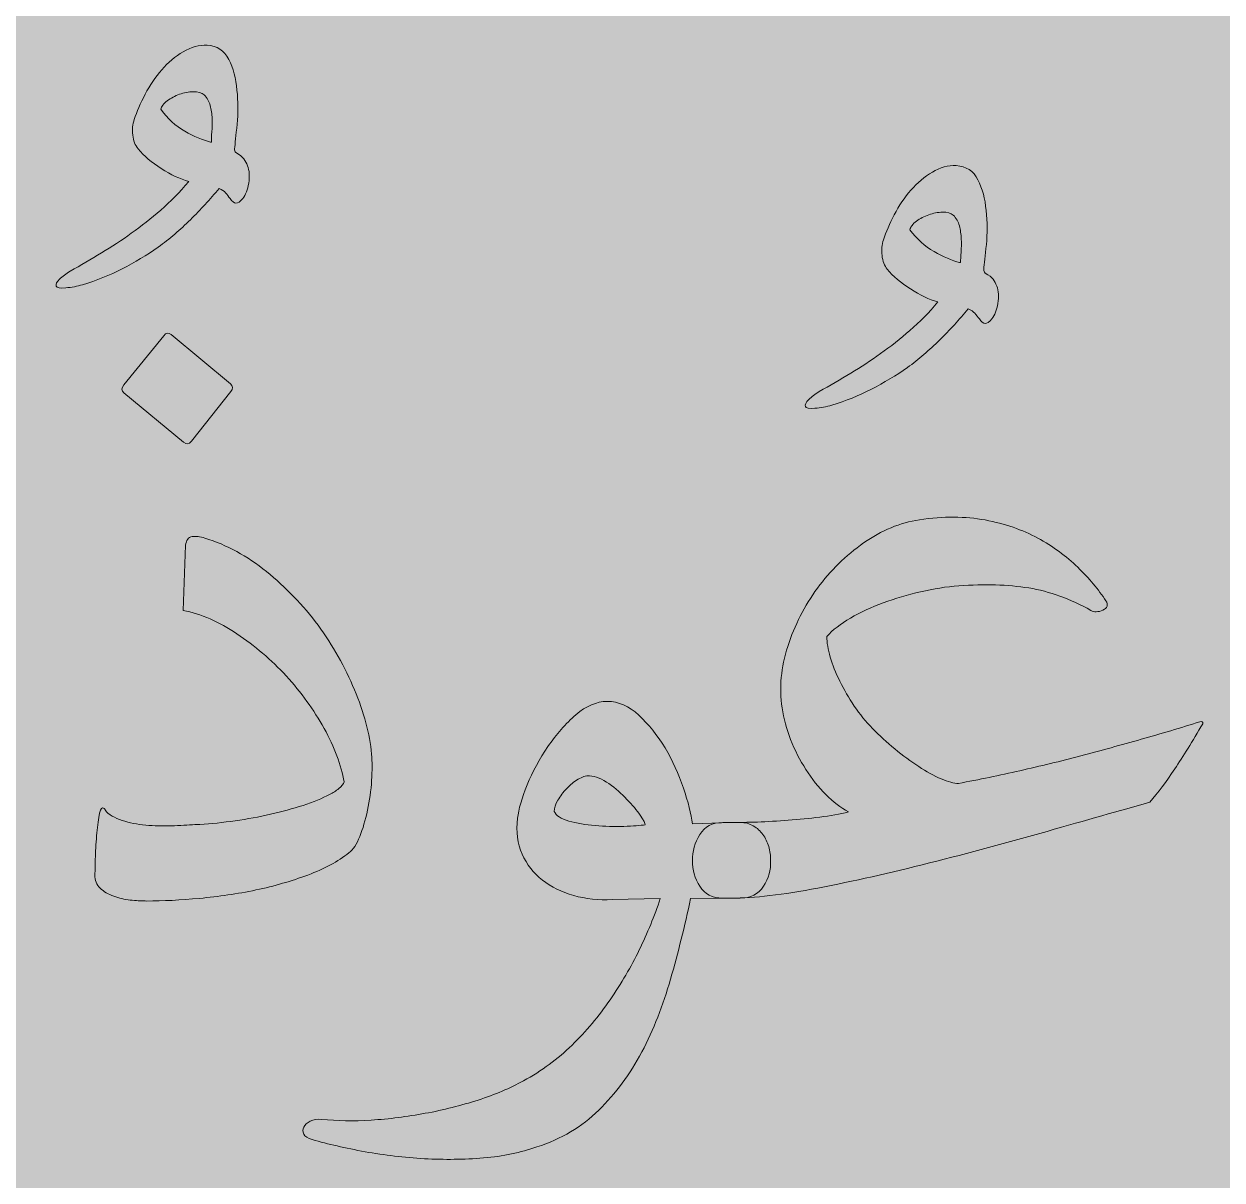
# Model space of a CAD drawing. Header units: inches. Extents: x -1481 to -429, y -1676 to -696.
# Drawn here: x -822.59 to -809.55, y -1133.43 to -1120.84 of the extents above; entities that cross this region are included whole.
import ezdxf

# ---------------------------------------------------------------- set-up
doc = ezdxf.new("R2010")
doc.units = ezdxf.units.IN
doc.header["$MEASUREMENT"] = 0
doc.layers.add('Layer 1', color=7, linetype='Continuous')

# ---------------------------------------------------------------- blocks, each defined once
blk = doc.blocks.new('block 75')
at = {"layer": 'Layer 1', "true_color": 0x009344}
h = blk.add_hatch(color=114, dxfattribs=at)
h.dxf.hatch_style = 2
h.paths.add_polyline_path([(-693.785, -1296.171), (-933.785, -1296.171), (-933.785, -1006.171), (-693.785, -1006.171)])
blk = doc.blocks.new('block 140')
at = {"layer": 'Layer 1', "true_color": 0x49c6ea}
h = blk.add_hatch(color=133, dxfattribs=at)
h.dxf.hatch_style = 2
h.paths.add_polyline_path([(-919.173, -1282.809), (-748.857, -1282.809), (-748.857, -1065.618), (-919.173, -1065.618)])
h = blk.add_hatch(color=133, dxfattribs=at)
h.dxf.hatch_style = 2
h.paths.add_polyline_path([(-907.435, -1277.731), (-761.338, -1277.731), (-761.338, -1076.165), (-907.435, -1076.165)])
at = {"layer": 'Layer 1', "true_color": 0xfff4c8}
h = blk.add_hatch(color=254, dxfattribs=at)
h.dxf.hatch_style = 2
h.paths.add_polyline_path([(-912.062, -1142.837), (-756.359, -1142.837), (-756.359, -1110.574), (-912.062, -1110.574)])
blk = doc.blocks.new('block 180')
at = {"layer": 'Layer 1', "true_color": 0x231f20}
h = blk.add_hatch(color=250, dxfattribs=at)
h.dxf.hatch_style = 2
edge = h.paths.add_edge_path()
edge.add_spline(control_points=[(-822.089, -1123.536), (-821.974, -1123.469), (-821.86, -1123.403), (-821.748, -1123.336), (-821.636, -1123.27), (-821.527, -1123.198), (-821.423, -1123.121), (-821.314, -1123.044), (-821.207, -1122.96), (-821.102, -1122.869), (-820.997, -1122.778), (-820.896, -1122.675), (-820.798, -1122.559), (-820.893, -1122.531), (-820.992, -1122.484), (-821.097, -1122.418), (-821.202, -1122.351), (-821.286, -1122.279), (-821.349, -1122.202), (-821.381, -1122.164), (-821.4, -1122.114), (-821.407, -1122.053), (-821.414, -1121.991), (-821.409, -1121.935), (-821.391, -1121.882), (-821.363, -1121.798), (-821.324, -1121.707), (-821.273, -1121.609), (-821.222, -1121.511), (-821.162, -1121.422), (-821.092, -1121.342), (-821.022, -1121.261), (-820.944, -1121.196), (-820.858, -1121.145), (-820.773, -1121.094), (-820.686, -1121.071), (-820.598, -1121.074), (-820.49, -1121.081), (-820.411, -1121.133), (-820.362, -1121.229), (-820.313, -1121.325), (-820.284, -1121.436), (-820.273, -1121.562), (-820.259, -1121.688), (-820.258, -1121.812), (-820.271, -1121.935), (-820.283, -1122.057), (-820.292, -1122.146), (-820.299, -1122.202), (-820.299, -1122.22), (-820.294, -1122.234), (-820.284, -1122.244), (-820.242, -1122.269), (-820.213, -1122.292), (-820.197, -1122.313), (-820.181, -1122.334), (-820.168, -1122.358), (-820.158, -1122.386), (-820.137, -1122.439), (-820.132, -1122.502), (-820.145, -1122.575), (-820.157, -1122.648), (-820.179, -1122.705), (-820.21, -1122.743), (-820.238, -1122.778), (-820.263, -1122.795), (-820.284, -1122.793), (-820.305, -1122.791), (-820.326, -1122.775), (-820.347, -1122.743), (-820.364, -1122.722), (-820.381, -1122.702), (-820.396, -1122.683), (-820.412, -1122.663), (-820.436, -1122.647), (-820.467, -1122.633), (-820.565, -1122.752), (-820.669, -1122.865), (-820.78, -1122.974), (-820.89, -1123.083), (-821.006, -1123.182), (-821.129, -1123.273), (-821.255, -1123.361), (-821.386, -1123.439), (-821.522, -1123.509), (-821.659, -1123.579), (-821.802, -1123.637), (-821.953, -1123.682), (-822.012, -1123.7), (-822.073, -1123.711), (-822.136, -1123.716), (-822.199, -1123.722), (-822.234, -1123.716), (-822.241, -1123.698), (-822.248, -1123.677), (-822.236, -1123.652), (-822.205, -1123.622), (-822.173, -1123.592), (-822.135, -1123.563), (-822.089, -1123.536)], knot_values=[0, 0, 0, 0, 1, 1, 1, 2, 2, 2, 3, 3, 3, 4, 4, 4, 5, 5, 5, 6, 6, 6, 7, 7, 7, 8, 8, 8, 9, 9, 9, 10, 10, 10, 11, 11, 11, 12, 12, 12, 13, 13, 13, 14, 14, 14, 15, 15, 15, 16, 16, 16, 17, 17, 17, 18, 18, 18, 19, 19, 19, 20, 20, 20, 21, 21, 21, 22, 22, 22, 23, 23, 23, 24, 24, 24, 25, 25, 25, 26, 26, 26, 27, 27, 27, 28, 28, 28, 29, 29, 29, 30, 30, 30, 31, 31, 31, 32, 32, 32, 33, 33, 33, 33], degree=3, periodic=1)
edge = h.paths.add_edge_path()
edge.add_spline(control_points=[(-821.102, -1121.772), (-821.029, -1121.874), (-820.941, -1121.953), (-820.84, -1122.011), (-820.739, -1122.069), (-820.646, -1122.108), (-820.562, -1122.129), (-820.562, -1122.129), (-820.551, -1122.129), (-820.551, -1122.129), (-820.551, -1122.101), (-820.55, -1122.063), (-820.546, -1122.016), (-820.543, -1121.969), (-820.542, -1121.921), (-820.543, -1121.872), (-820.545, -1121.823), (-820.552, -1121.775), (-820.564, -1121.73), (-820.577, -1121.685), (-820.598, -1121.646), (-820.63, -1121.615), (-820.658, -1121.59), (-820.697, -1121.579), (-820.748, -1121.58), (-820.799, -1121.582), (-820.849, -1121.592), (-820.898, -1121.609), (-820.947, -1121.627), (-820.991, -1121.65), (-821.032, -1121.68), (-821.072, -1121.71), (-821.095, -1121.741), (-821.102, -1121.772)], knot_values=[0, 0, 0, 0, 1, 1, 1, 2, 2, 2, 3, 3, 3, 4, 4, 4, 5, 5, 5, 6, 6, 6, 7, 7, 7, 8, 8, 8, 9, 9, 9, 10, 10, 10, 11, 11, 11, 11], degree=3, periodic=1)
at = {"layer": 'Layer 1', "lineweight": 0}
for points, knots in [([(-822.089, -1123.536), (-821.974, -1123.469), (-821.86, -1123.403), (-821.748, -1123.336), (-821.636, -1123.27), (-821.527, -1123.198), (-821.423, -1123.121), (-821.314, -1123.044), (-821.207, -1122.96), (-821.102, -1122.869), (-820.997, -1122.778), (-820.896, -1122.675), (-820.798, -1122.559), (-820.893, -1122.531), (-820.992, -1122.484), (-821.097, -1122.418), (-821.202, -1122.351), (-821.286, -1122.279), (-821.349, -1122.202), (-821.381, -1122.164), (-821.4, -1122.114), (-821.407, -1122.053), (-821.414, -1121.991), (-821.409, -1121.935), (-821.391, -1121.882), (-821.363, -1121.798), (-821.324, -1121.707), (-821.273, -1121.609), (-821.222, -1121.511), (-821.162, -1121.422), (-821.092, -1121.342), (-821.022, -1121.261), (-820.944, -1121.196), (-820.858, -1121.145), (-820.773, -1121.094), (-820.686, -1121.071), (-820.598, -1121.074), (-820.49, -1121.081), (-820.411, -1121.133), (-820.362, -1121.229), (-820.313, -1121.325), (-820.284, -1121.436), (-820.273, -1121.562), (-820.259, -1121.688), (-820.258, -1121.812), (-820.271, -1121.935), (-820.283, -1122.057), (-820.292, -1122.146), (-820.299, -1122.202), (-820.299, -1122.22), (-820.294, -1122.234), (-820.284, -1122.244), (-820.242, -1122.269), (-820.213, -1122.292), (-820.197, -1122.313), (-820.181, -1122.334), (-820.168, -1122.358), (-820.158, -1122.386), (-820.137, -1122.439), (-820.132, -1122.502), (-820.145, -1122.575), (-820.157, -1122.648), (-820.179, -1122.705), (-820.21, -1122.743), (-820.238, -1122.778), (-820.263, -1122.795), (-820.284, -1122.793), (-820.305, -1122.791), (-820.326, -1122.775), (-820.347, -1122.743), (-820.364, -1122.722), (-820.381, -1122.702), (-820.396, -1122.683), (-820.412, -1122.663), (-820.436, -1122.647), (-820.467, -1122.633), (-820.565, -1122.752), (-820.669, -1122.865), (-820.78, -1122.974), (-820.89, -1123.083), (-821.006, -1123.182), (-821.129, -1123.273), (-821.255, -1123.361), (-821.386, -1123.439), (-821.522, -1123.509), (-821.659, -1123.579), (-821.802, -1123.637), (-821.953, -1123.682), (-822.012, -1123.7), (-822.073, -1123.711), (-822.136, -1123.716), (-822.199, -1123.722), (-822.234, -1123.716), (-822.241, -1123.698), (-822.248, -1123.677), (-822.236, -1123.652), (-822.205, -1123.622), (-822.173, -1123.592), (-822.135, -1123.563), (-822.089, -1123.536)], [0, 0, 0, 0, 1, 1, 1, 2, 2, 2, 3, 3, 3, 4, 4, 4, 5, 5, 5, 6, 6, 6, 7, 7, 7, 8, 8, 8, 9, 9, 9, 10, 10, 10, 11, 11, 11, 12, 12, 12, 13, 13, 13, 14, 14, 14, 15, 15, 15, 16, 16, 16, 17, 17, 17, 18, 18, 18, 19, 19, 19, 20, 20, 20, 21, 21, 21, 22, 22, 22, 23, 23, 23, 24, 24, 24, 25, 25, 25, 26, 26, 26, 27, 27, 27, 28, 28, 28, 29, 29, 29, 30, 30, 30, 31, 31, 31, 32, 32, 32, 33, 33, 33, 33]), ([(-821.102, -1121.772), (-821.029, -1121.874), (-820.941, -1121.953), (-820.84, -1122.011), (-820.739, -1122.069), (-820.646, -1122.108), (-820.562, -1122.129), (-820.562, -1122.129), (-820.551, -1122.129), (-820.551, -1122.129), (-820.551, -1122.101), (-820.55, -1122.063), (-820.546, -1122.016), (-820.543, -1121.969), (-820.542, -1121.921), (-820.543, -1121.872), (-820.545, -1121.823), (-820.552, -1121.775), (-820.564, -1121.73), (-820.577, -1121.685), (-820.598, -1121.646), (-820.63, -1121.615), (-820.658, -1121.59), (-820.697, -1121.579), (-820.748, -1121.58), (-820.799, -1121.582), (-820.849, -1121.592), (-820.898, -1121.609), (-820.947, -1121.627), (-820.991, -1121.65), (-821.032, -1121.68), (-821.072, -1121.71), (-821.095, -1121.741), (-821.102, -1121.772)], [0, 0, 0, 0, 1, 1, 1, 2, 2, 2, 3, 3, 3, 4, 4, 4, 5, 5, 5, 6, 6, 6, 7, 7, 7, 8, 8, 8, 9, 9, 9, 10, 10, 10, 11, 11, 11, 11])]:
    blk.add_open_spline(points, degree=3, knots=knots, dxfattribs=at)
blk = doc.blocks.new('block 181')
at = {"layer": 'Layer 1', "true_color": 0x231f20}
h = blk.add_hatch(color=250, dxfattribs=at)
h.dxf.hatch_style = 2
edge = h.paths.add_edge_path()
edge.add_spline(control_points=[(-813.931, -1124.846), (-813.815, -1124.78), (-813.701, -1124.713), (-813.589, -1124.647), (-813.477, -1124.58), (-813.369, -1124.509), (-813.264, -1124.432), (-813.156, -1124.355), (-813.049, -1124.271), (-812.944, -1124.18), (-812.839, -1124.089), (-812.737, -1123.985), (-812.639, -1123.87), (-812.734, -1123.842), (-812.834, -1123.795), (-812.939, -1123.728), (-813.044, -1123.662), (-813.128, -1123.59), (-813.191, -1123.513), (-813.222, -1123.475), (-813.241, -1123.425), (-813.248, -1123.364), (-813.255, -1123.302), (-813.25, -1123.245), (-813.233, -1123.193), (-813.205, -1123.109), (-813.165, -1123.018), (-813.115, -1122.92), (-813.064, -1122.822), (-813.003, -1122.733), (-812.933, -1122.653), (-812.863, -1122.572), (-812.786, -1122.507), (-812.7, -1122.456), (-812.614, -1122.405), (-812.527, -1122.381), (-812.44, -1122.385), (-812.332, -1122.392), (-812.253, -1122.443), (-812.204, -1122.54), (-812.155, -1122.636), (-812.125, -1122.747), (-812.115, -1122.873), (-812.101, -1122.999), (-812.1, -1123.123), (-812.112, -1123.245), (-812.124, -1123.368), (-812.134, -1123.457), (-812.141, -1123.513), (-812.141, -1123.531), (-812.136, -1123.545), (-812.125, -1123.555), (-812.083, -1123.58), (-812.054, -1123.602), (-812.038, -1123.623), (-812.023, -1123.644), (-812.01, -1123.669), (-811.999, -1123.697), (-811.978, -1123.749), (-811.974, -1123.813), (-811.986, -1123.886), (-811.998, -1123.959), (-812.02, -1124.015), (-812.052, -1124.054), (-812.08, -1124.089), (-812.104, -1124.105), (-812.125, -1124.104), (-812.146, -1124.102), (-812.167, -1124.085), (-812.188, -1124.054), (-812.206, -1124.033), (-812.222, -1124.013), (-812.238, -1123.993), (-812.254, -1123.974), (-812.277, -1123.958), (-812.309, -1123.943), (-812.407, -1124.063), (-812.511, -1124.176), (-812.621, -1124.285), (-812.731, -1124.393), (-812.848, -1124.493), (-812.97, -1124.584), (-813.096, -1124.671), (-813.227, -1124.75), (-813.364, -1124.82), (-813.5, -1124.89), (-813.644, -1124.948), (-813.794, -1124.993), (-813.854, -1125.011), (-813.915, -1125.022), (-813.978, -1125.027), (-814.041, -1125.033), (-814.076, -1125.027), (-814.083, -1125.009), (-814.09, -1124.988), (-814.078, -1124.963), (-814.046, -1124.933), (-814.015, -1124.903), (-813.976, -1124.874), (-813.931, -1124.846)], knot_values=[0, 0, 0, 0, 1, 1, 1, 2, 2, 2, 3, 3, 3, 4, 4, 4, 5, 5, 5, 6, 6, 6, 7, 7, 7, 8, 8, 8, 9, 9, 9, 10, 10, 10, 11, 11, 11, 12, 12, 12, 13, 13, 13, 14, 14, 14, 15, 15, 15, 16, 16, 16, 17, 17, 17, 18, 18, 18, 19, 19, 19, 20, 20, 20, 21, 21, 21, 22, 22, 22, 23, 23, 23, 24, 24, 24, 25, 25, 25, 26, 26, 26, 27, 27, 27, 28, 28, 28, 29, 29, 29, 30, 30, 30, 31, 31, 31, 32, 32, 32, 33, 33, 33, 33], degree=3, periodic=1)
edge = h.paths.add_edge_path()
edge.add_spline(control_points=[(-812.944, -1123.083), (-812.87, -1123.184), (-812.783, -1123.264), (-812.681, -1123.322), (-812.58, -1123.379), (-812.487, -1123.419), (-812.403, -1123.44), (-812.403, -1123.44), (-812.393, -1123.44), (-812.393, -1123.44), (-812.393, -1123.412), (-812.391, -1123.374), (-812.388, -1123.327), (-812.384, -1123.28), (-812.383, -1123.232), (-812.385, -1123.182), (-812.387, -1123.134), (-812.394, -1123.086), (-812.406, -1123.041), (-812.418, -1122.995), (-812.44, -1122.957), (-812.472, -1122.925), (-812.5, -1122.901), (-812.539, -1122.89), (-812.59, -1122.891), (-812.64, -1122.893), (-812.69, -1122.903), (-812.739, -1122.92), (-812.788, -1122.938), (-812.833, -1122.961), (-812.873, -1122.991), (-812.913, -1123.021), (-812.937, -1123.052), (-812.944, -1123.083)], knot_values=[0, 0, 0, 0, 1, 1, 1, 2, 2, 2, 3, 3, 3, 4, 4, 4, 5, 5, 5, 6, 6, 6, 7, 7, 7, 8, 8, 8, 9, 9, 9, 10, 10, 10, 11, 11, 11, 11], degree=3, periodic=1)
at = {"layer": 'Layer 1', "lineweight": 0}
for points, knots in [([(-813.931, -1124.846), (-813.815, -1124.78), (-813.701, -1124.713), (-813.589, -1124.647), (-813.477, -1124.58), (-813.369, -1124.509), (-813.264, -1124.432), (-813.156, -1124.355), (-813.049, -1124.271), (-812.944, -1124.18), (-812.839, -1124.089), (-812.737, -1123.985), (-812.639, -1123.87), (-812.734, -1123.842), (-812.834, -1123.795), (-812.939, -1123.728), (-813.044, -1123.662), (-813.128, -1123.59), (-813.191, -1123.513), (-813.222, -1123.475), (-813.241, -1123.425), (-813.248, -1123.364), (-813.255, -1123.302), (-813.25, -1123.245), (-813.233, -1123.193), (-813.205, -1123.109), (-813.165, -1123.018), (-813.115, -1122.92), (-813.064, -1122.822), (-813.003, -1122.733), (-812.933, -1122.653), (-812.863, -1122.572), (-812.786, -1122.507), (-812.7, -1122.456), (-812.614, -1122.405), (-812.527, -1122.381), (-812.44, -1122.385), (-812.332, -1122.392), (-812.253, -1122.443), (-812.204, -1122.54), (-812.155, -1122.636), (-812.125, -1122.747), (-812.115, -1122.873), (-812.101, -1122.999), (-812.1, -1123.123), (-812.112, -1123.245), (-812.124, -1123.368), (-812.134, -1123.457), (-812.141, -1123.513), (-812.141, -1123.531), (-812.136, -1123.545), (-812.125, -1123.555), (-812.083, -1123.58), (-812.054, -1123.602), (-812.038, -1123.623), (-812.023, -1123.644), (-812.01, -1123.669), (-811.999, -1123.697), (-811.978, -1123.749), (-811.974, -1123.813), (-811.986, -1123.886), (-811.998, -1123.959), (-812.02, -1124.015), (-812.052, -1124.054), (-812.08, -1124.089), (-812.104, -1124.105), (-812.125, -1124.104), (-812.146, -1124.102), (-812.167, -1124.085), (-812.188, -1124.054), (-812.206, -1124.033), (-812.222, -1124.013), (-812.238, -1123.993), (-812.254, -1123.974), (-812.277, -1123.958), (-812.309, -1123.943), (-812.407, -1124.063), (-812.511, -1124.176), (-812.621, -1124.285), (-812.731, -1124.393), (-812.848, -1124.493), (-812.97, -1124.584), (-813.096, -1124.671), (-813.227, -1124.75), (-813.364, -1124.82), (-813.5, -1124.89), (-813.644, -1124.948), (-813.794, -1124.993), (-813.854, -1125.011), (-813.915, -1125.022), (-813.978, -1125.027), (-814.041, -1125.033), (-814.076, -1125.027), (-814.083, -1125.009), (-814.09, -1124.988), (-814.078, -1124.963), (-814.046, -1124.933), (-814.015, -1124.903), (-813.976, -1124.874), (-813.931, -1124.846)], [0, 0, 0, 0, 1, 1, 1, 2, 2, 2, 3, 3, 3, 4, 4, 4, 5, 5, 5, 6, 6, 6, 7, 7, 7, 8, 8, 8, 9, 9, 9, 10, 10, 10, 11, 11, 11, 12, 12, 12, 13, 13, 13, 14, 14, 14, 15, 15, 15, 16, 16, 16, 17, 17, 17, 18, 18, 18, 19, 19, 19, 20, 20, 20, 21, 21, 21, 22, 22, 22, 23, 23, 23, 24, 24, 24, 25, 25, 25, 26, 26, 26, 27, 27, 27, 28, 28, 28, 29, 29, 29, 30, 30, 30, 31, 31, 31, 32, 32, 32, 33, 33, 33, 33]), ([(-812.944, -1123.083), (-812.87, -1123.184), (-812.783, -1123.264), (-812.681, -1123.322), (-812.58, -1123.379), (-812.487, -1123.419), (-812.403, -1123.44), (-812.403, -1123.44), (-812.393, -1123.44), (-812.393, -1123.44), (-812.393, -1123.412), (-812.391, -1123.374), (-812.388, -1123.327), (-812.384, -1123.28), (-812.383, -1123.232), (-812.385, -1123.182), (-812.387, -1123.134), (-812.394, -1123.086), (-812.406, -1123.041), (-812.418, -1122.995), (-812.44, -1122.957), (-812.472, -1122.925), (-812.5, -1122.901), (-812.539, -1122.89), (-812.59, -1122.891), (-812.64, -1122.893), (-812.69, -1122.903), (-812.739, -1122.92), (-812.788, -1122.938), (-812.833, -1122.961), (-812.873, -1122.991), (-812.913, -1123.021), (-812.937, -1123.052), (-812.944, -1123.083)], [0, 0, 0, 0, 1, 1, 1, 2, 2, 2, 3, 3, 3, 4, 4, 4, 5, 5, 5, 6, 6, 6, 7, 7, 7, 8, 8, 8, 9, 9, 9, 10, 10, 10, 11, 11, 11, 11])]:
    blk.add_open_spline(points, degree=3, knots=knots, dxfattribs=at)
blk = doc.blocks.new('block 139')
at = {"layer": 'Layer 1', "true_color": 0x231f20}
h = blk.add_hatch(color=250, dxfattribs=at)
h.dxf.hatch_style = 2
edge = h.paths.add_edge_path()
edge.add_spline(control_points=[(-820.859, -1127.229), (-820.859, -1127.229), (-820.832, -1126.52), (-820.832, -1126.52), (-820.825, -1126.464), (-820.802, -1126.433), (-820.761, -1126.425), (-820.721, -1126.419), (-820.675, -1126.424), (-820.622, -1126.441), (-820.384, -1126.515), (-820.16, -1126.636), (-819.951, -1126.806), (-819.741, -1126.976), (-819.553, -1127.171), (-819.389, -1127.391), (-819.228, -1127.612), (-819.096, -1127.845), (-818.993, -1128.092), (-818.89, -1128.339), (-818.827, -1128.572), (-818.806, -1128.793), (-818.799, -1128.877), (-818.799, -1128.973), (-818.806, -1129.081), (-818.813, -1129.19), (-818.828, -1129.297), (-818.851, -1129.404), (-818.874, -1129.511), (-818.902, -1129.606), (-818.935, -1129.69), (-818.968, -1129.774), (-819.008, -1129.834), (-819.053, -1129.868), (-819.172, -1129.963), (-819.321, -1130.043), (-819.499, -1130.11), (-819.678, -1130.176), (-819.867, -1130.231), (-820.066, -1130.273), (-820.269, -1130.315), (-820.474, -1130.345), (-820.68, -1130.364), (-820.887, -1130.384), (-821.079, -1130.393), (-821.257, -1130.393), (-821.299, -1130.393), (-821.351, -1130.391), (-821.412, -1130.385), (-821.474, -1130.38), (-821.534, -1130.368), (-821.593, -1130.349), (-821.653, -1130.33), (-821.704, -1130.302), (-821.748, -1130.267), (-821.792, -1130.232), (-821.816, -1130.187), (-821.819, -1130.131), (-821.819, -1130.103), (-821.818, -1130.049), (-821.816, -1129.968), (-821.815, -1129.888), (-821.81, -1129.804), (-821.803, -1129.716), (-821.796, -1129.629), (-821.788, -1129.551), (-821.777, -1129.483), (-821.767, -1129.414), (-821.753, -1129.38), (-821.735, -1129.38), (-821.725, -1129.38), (-821.715, -1129.387), (-821.706, -1129.401), (-821.697, -1129.415), (-821.688, -1129.428), (-821.677, -1129.438), (-821.618, -1129.48), (-821.546, -1129.512), (-821.462, -1129.533), (-821.378, -1129.554), (-821.29, -1129.567), (-821.197, -1129.572), (-821.104, -1129.577), (-821.012, -1129.577), (-820.919, -1129.572), (-820.826, -1129.567), (-820.745, -1129.562), (-820.675, -1129.559), (-820.552, -1129.552), (-820.425, -1129.539), (-820.292, -1129.519), (-820.159, -1129.5), (-820.03, -1129.477), (-819.906, -1129.449), (-819.782, -1129.421), (-819.664, -1129.388), (-819.552, -1129.352), (-819.44, -1129.315), (-819.344, -1129.275), (-819.263, -1129.233), (-819.228, -1129.216), (-819.195, -1129.194), (-819.163, -1129.168), (-819.132, -1129.142), (-819.113, -1129.118), (-819.106, -1129.097), (-819.137, -1128.912), (-819.21, -1128.717), (-819.323, -1128.514), (-819.437, -1128.311), (-819.574, -1128.121), (-819.735, -1127.942), (-819.9, -1127.767), (-820.079, -1127.614), (-820.273, -1127.483), (-820.468, -1127.352), (-820.663, -1127.267), (-820.859, -1127.229)], knot_values=[0, 0, 0, 0, 1, 1, 1, 2, 2, 2, 3, 3, 3, 4, 4, 4, 5, 5, 5, 6, 6, 6, 7, 7, 7, 8, 8, 8, 9, 9, 9, 10, 10, 10, 11, 11, 11, 12, 12, 12, 13, 13, 13, 14, 14, 14, 15, 15, 15, 16, 16, 16, 17, 17, 17, 18, 18, 18, 19, 19, 19, 20, 20, 20, 21, 21, 21, 22, 22, 22, 23, 23, 23, 24, 24, 24, 25, 25, 25, 26, 26, 26, 27, 27, 27, 28, 28, 28, 29, 29, 29, 30, 30, 30, 31, 31, 31, 32, 32, 32, 33, 33, 33, 34, 34, 34, 35, 35, 35, 36, 36, 36, 37, 37, 37, 38, 38, 38, 39, 39, 39, 39], degree=3, periodic=1)
edge = h.paths.add_edge_path()
edge.add_spline(control_points=[(-821.068, -1124.237), (-821.044, -1124.205), (-821.018, -1124.202), (-820.99, -1124.226), (-820.99, -1124.226), (-820.344, -1124.762), (-820.344, -1124.762), (-820.316, -1124.786), (-820.315, -1124.814), (-820.339, -1124.846), (-820.339, -1124.846), (-820.769, -1125.386), (-820.769, -1125.386), (-820.794, -1125.421), (-820.822, -1125.425), (-820.853, -1125.397), (-820.853, -1125.397), (-821.504, -1124.861), (-821.504, -1124.861), (-821.532, -1124.837), (-821.532, -1124.807), (-821.504, -1124.772), (-821.504, -1124.772), (-821.068, -1124.237), (-821.068, -1124.237), (-821.068, -1124.237), (-821.068, -1124.237), (-821.068, -1124.237)], knot_values=[0, 0, 0, 0, 1, 1, 1, 2, 2, 2, 3, 3, 3, 4, 4, 4, 5, 5, 5, 6, 6, 6, 7, 7, 7, 8, 8, 8, 9, 9, 9, 9], degree=3, periodic=1)
edge = h.paths.add_edge_path()
edge.add_spline(control_points=[(-815.663, -1130.367), (-815.663, -1130.367), (-816.188, -1130.378), (-816.188, -1130.378), (-816.335, -1130.385), (-816.474, -1130.37), (-816.605, -1130.333), (-816.737, -1130.296), (-816.85, -1130.24), (-816.947, -1130.165), (-817.043, -1130.09), (-817.116, -1129.995), (-817.167, -1129.882), (-817.218, -1129.768), (-817.234, -1129.638), (-817.217, -1129.491), (-817.206, -1129.393), (-817.171, -1129.272), (-817.112, -1129.128), (-817.052, -1128.985), (-816.977, -1128.846), (-816.886, -1128.711), (-816.795, -1128.577), (-816.694, -1128.461), (-816.582, -1128.365), (-816.47, -1128.269), (-816.356, -1128.22), (-816.241, -1128.22), (-816.118, -1128.22), (-816.004, -1128.27), (-815.897, -1128.37), (-815.79, -1128.47), (-815.695, -1128.588), (-815.611, -1128.724), (-815.53, -1128.864), (-815.464, -1129.01), (-815.411, -1129.163), (-815.359, -1129.315), (-815.326, -1129.445), (-815.312, -1129.554), (-815.312, -1129.554), (-814.892, -1129.538), (-814.892, -1129.538), (-814.892, -1129.538), (-814.792, -1129.538), (-814.792, -1129.538), (-814.74, -1129.538), (-814.692, -1129.55), (-814.65, -1129.575), (-814.608, -1129.599), (-814.573, -1129.631), (-814.545, -1129.669), (-814.517, -1129.708), (-814.496, -1129.751), (-814.482, -1129.8), (-814.469, -1129.849), (-814.461, -1129.9), (-814.461, -1129.952), (-814.458, -1130.054), (-814.484, -1130.148), (-814.54, -1130.233), (-814.596, -1130.319), (-814.68, -1130.362), (-814.792, -1130.362), (-814.792, -1130.362), (-814.892, -1130.362), (-814.892, -1130.362), (-814.892, -1130.362), (-815.333, -1130.367), (-815.333, -1130.367), (-815.396, -1130.664), (-815.468, -1130.957), (-815.551, -1131.244), (-815.633, -1131.53), (-815.737, -1131.795), (-815.863, -1132.036), (-815.992, -1132.278), (-816.149, -1132.489), (-816.333, -1132.671), (-816.516, -1132.853), (-816.741, -1132.986), (-817.007, -1133.07), (-817.182, -1133.133), (-817.375, -1133.173), (-817.587, -1133.191), (-817.799, -1133.208), (-818.014, -1133.211), (-818.232, -1133.199), (-818.451, -1133.186), (-818.666, -1133.161), (-818.878, -1133.123), (-819.09, -1133.084), (-819.281, -1133.04), (-819.453, -1132.991), (-819.502, -1132.977), (-819.532, -1132.957), (-819.545, -1132.931), (-819.557, -1132.905), (-819.557, -1132.879), (-819.545, -1132.855), (-819.532, -1132.83), (-819.509, -1132.809), (-819.474, -1132.792), (-819.439, -1132.774), (-819.397, -1132.767), (-819.348, -1132.771), (-819.183, -1132.788), (-819.004, -1132.791), (-818.81, -1132.779), (-818.616, -1132.766), (-818.42, -1132.742), (-818.222, -1132.705), (-818.024, -1132.669), (-817.833, -1132.62), (-817.647, -1132.561), (-817.462, -1132.501), (-817.297, -1132.431), (-817.154, -1132.351), (-816.954, -1132.243), (-816.778, -1132.113), (-816.624, -1131.963), (-816.47, -1131.812), (-816.332, -1131.648), (-816.209, -1131.469), (-816.087, -1131.291), (-815.981, -1131.11), (-815.892, -1130.926), (-815.802, -1130.742), (-815.726, -1130.556), (-815.663, -1130.367)], knot_values=[0, 0, 0, 0, 1, 1, 1, 2, 2, 2, 3, 3, 3, 4, 4, 4, 5, 5, 5, 6, 6, 6, 7, 7, 7, 8, 8, 8, 9, 9, 9, 10, 10, 10, 11, 11, 11, 12, 12, 12, 13, 13, 13, 14, 14, 14, 15, 15, 15, 16, 16, 16, 17, 17, 17, 18, 18, 18, 19, 19, 19, 20, 20, 20, 21, 21, 21, 22, 22, 22, 23, 23, 23, 24, 24, 24, 25, 25, 25, 26, 26, 26, 27, 27, 27, 28, 28, 28, 29, 29, 29, 30, 30, 30, 31, 31, 31, 32, 32, 32, 33, 33, 33, 34, 34, 34, 35, 35, 35, 36, 36, 36, 37, 37, 37, 38, 38, 38, 39, 39, 39, 40, 40, 40, 41, 41, 41, 42, 42, 42, 43, 43, 43, 43], degree=3, periodic=1)
edge = h.paths.add_edge_path()
edge.add_spline(control_points=[(-816.818, -1129.417), (-816.797, -1129.463), (-816.744, -1129.498), (-816.658, -1129.522), (-816.572, -1129.547), (-816.477, -1129.563), (-816.372, -1129.572), (-816.267, -1129.581), (-816.163, -1129.583), (-816.06, -1129.58), (-815.956, -1129.576), (-815.879, -1129.571), (-815.826, -1129.564), (-815.826, -1129.55), (-815.844, -1129.515), (-815.881, -1129.459), (-815.918, -1129.403), (-815.966, -1129.345), (-816.026, -1129.286), (-816.085, -1129.223), (-816.151, -1129.166), (-816.222, -1129.115), (-816.294, -1129.065), (-816.365, -1129.036), (-816.435, -1129.029), (-816.473, -1129.029), (-816.515, -1129.042), (-816.558, -1129.068), (-816.602, -1129.094), (-816.643, -1129.128), (-816.682, -1129.168), (-816.72, -1129.208), (-816.752, -1129.251), (-816.779, -1129.296), (-816.805, -1129.342), (-816.818, -1129.382), (-816.818, -1129.417)], knot_values=[0, 0, 0, 0, 1, 1, 1, 2, 2, 2, 3, 3, 3, 4, 4, 4, 5, 5, 5, 6, 6, 6, 7, 7, 7, 8, 8, 8, 9, 9, 9, 10, 10, 10, 11, 11, 11, 12, 12, 12, 12], degree=3, periodic=1)
h = blk.add_hatch(color=250, dxfattribs=at)
h.dxf.hatch_style = 2
edge = h.paths.add_edge_path()
edge.add_spline(control_points=[(-810.333, -1129.317), (-810.655, -1129.408), (-811.027, -1129.514), (-811.451, -1129.635), (-811.874, -1129.756), (-812.301, -1129.87), (-812.731, -1129.979), (-813.158, -1130.087), (-813.563, -1130.178), (-813.946, -1130.252), (-814.329, -1130.325), (-814.643, -1130.362), (-814.888, -1130.362), (-814.888, -1130.362), (-814.983, -1130.362), (-814.983, -1130.362), (-815.095, -1130.362), (-815.178, -1130.319), (-815.232, -1130.233), (-815.286, -1130.148), (-815.313, -1130.054), (-815.313, -1129.952), (-815.313, -1129.851), (-815.286, -1129.757), (-815.232, -1129.669), (-815.178, -1129.582), (-815.095, -1129.538), (-814.983, -1129.538), (-814.983, -1129.538), (-814.888, -1129.538), (-814.888, -1129.538), (-814.808, -1129.538), (-814.713, -1129.536), (-814.605, -1129.533), (-814.497, -1129.529), (-814.385, -1129.523), (-814.269, -1129.514), (-814.154, -1129.506), (-814.039, -1129.494), (-813.925, -1129.48), (-813.812, -1129.466), (-813.707, -1129.447), (-813.613, -1129.422), (-813.697, -1129.377), (-813.779, -1129.314), (-813.86, -1129.233), (-813.94, -1129.153), (-814.013, -1129.062), (-814.077, -1128.961), (-814.142, -1128.859), (-814.197, -1128.751), (-814.243, -1128.635), (-814.288, -1128.52), (-814.32, -1128.404), (-814.337, -1128.289), (-814.369, -1128.072), (-814.348, -1127.849), (-814.274, -1127.62), (-814.201, -1127.39), (-814.093, -1127.18), (-813.952, -1126.987), (-813.81, -1126.795), (-813.642, -1126.63), (-813.448, -1126.494), (-813.253, -1126.357), (-813.051, -1126.273), (-812.841, -1126.242), (-812.579, -1126.203), (-812.34, -1126.204), (-812.125, -1126.244), (-811.91, -1126.285), (-811.719, -1126.35), (-811.553, -1126.441), (-811.387, -1126.532), (-811.242, -1126.638), (-811.117, -1126.759), (-810.993, -1126.879), (-810.891, -1127.001), (-810.81, -1127.124), (-810.782, -1127.169), (-810.794, -1127.203), (-810.844, -1127.226), (-810.895, -1127.249), (-810.938, -1127.249), (-810.973, -1127.229), (-811.197, -1127.103), (-811.423, -1127.021), (-811.65, -1126.984), (-811.878, -1126.948), (-812.131, -1126.94), (-812.411, -1126.961), (-812.548, -1126.971), (-812.687, -1126.993), (-812.828, -1127.026), (-812.97, -1127.06), (-813.106, -1127.1), (-813.235, -1127.147), (-813.365, -1127.194), (-813.484, -1127.249), (-813.592, -1127.312), (-813.7, -1127.375), (-813.786, -1127.442), (-813.849, -1127.512), (-813.849, -1127.578), (-813.837, -1127.654), (-813.812, -1127.738), (-813.788, -1127.822), (-813.753, -1127.909), (-813.707, -1128), (-813.662, -1128.091), (-813.61, -1128.181), (-813.55, -1128.27), (-813.491, -1128.36), (-813.424, -1128.441), (-813.351, -1128.514), (-813.277, -1128.591), (-813.197, -1128.666), (-813.109, -1128.737), (-813.022, -1128.809), (-812.935, -1128.873), (-812.849, -1128.929), (-812.764, -1128.985), (-812.682, -1129.03), (-812.605, -1129.063), (-812.528, -1129.096), (-812.465, -1129.113), (-812.416, -1129.113), (-812.192, -1129.071), (-811.969, -1129.024), (-811.747, -1128.974), (-811.525, -1128.923), (-811.304, -1128.87), (-811.083, -1128.814), (-810.863, -1128.754), (-810.644, -1128.694), (-810.427, -1128.632), (-810.21, -1128.571), (-809.997, -1128.507), (-809.787, -1128.441), (-809.762, -1128.437), (-809.752, -1128.444), (-809.755, -1128.462), (-809.867, -1128.654), (-809.969, -1128.819), (-810.06, -1128.955), (-810.151, -1129.092), (-810.242, -1129.212), (-810.333, -1129.317)], knot_values=[0, 0, 0, 0, 1, 1, 1, 2, 2, 2, 3, 3, 3, 4, 4, 4, 5, 5, 5, 6, 6, 6, 7, 7, 7, 8, 8, 8, 9, 9, 9, 10, 10, 10, 11, 11, 11, 12, 12, 12, 13, 13, 13, 14, 14, 14, 15, 15, 15, 16, 16, 16, 17, 17, 17, 18, 18, 18, 19, 19, 19, 20, 20, 20, 21, 21, 21, 22, 22, 22, 23, 23, 23, 24, 24, 24, 25, 25, 25, 26, 26, 26, 27, 27, 27, 28, 28, 28, 29, 29, 29, 30, 30, 30, 31, 31, 31, 32, 32, 32, 33, 33, 33, 34, 34, 34, 35, 35, 35, 36, 36, 36, 37, 37, 37, 38, 38, 38, 39, 39, 39, 40, 40, 40, 41, 41, 41, 42, 42, 42, 43, 43, 43, 44, 44, 44, 45, 45, 45, 46, 46, 46, 47, 47, 47, 48, 48, 48, 49, 49, 49, 49], degree=3, periodic=1)
at = {"layer": 'Layer 1', "lineweight": 0}
for points, knots in [([(-821.068, -1124.237), (-821.044, -1124.205), (-821.018, -1124.202), (-820.99, -1124.226), (-820.99, -1124.226), (-820.344, -1124.762), (-820.344, -1124.762), (-820.316, -1124.786), (-820.315, -1124.814), (-820.339, -1124.846), (-820.339, -1124.846), (-820.769, -1125.386), (-820.769, -1125.386), (-820.794, -1125.421), (-820.822, -1125.425), (-820.853, -1125.397), (-820.853, -1125.397), (-821.504, -1124.861), (-821.504, -1124.861), (-821.532, -1124.837), (-821.532, -1124.807), (-821.504, -1124.772), (-821.504, -1124.772), (-821.068, -1124.237), (-821.068, -1124.237), (-821.068, -1124.237), (-821.068, -1124.237), (-821.068, -1124.237)], [0, 0, 0, 0, 1, 1, 1, 2, 2, 2, 3, 3, 3, 4, 4, 4, 5, 5, 5, 6, 6, 6, 7, 7, 7, 8, 8, 8, 9, 9, 9, 9]), ([(-810.333, -1129.317), (-810.655, -1129.408), (-811.027, -1129.514), (-811.451, -1129.635), (-811.874, -1129.756), (-812.301, -1129.87), (-812.731, -1129.979), (-813.158, -1130.087), (-813.563, -1130.178), (-813.946, -1130.252), (-814.329, -1130.325), (-814.643, -1130.362), (-814.888, -1130.362), (-814.888, -1130.362), (-814.983, -1130.362), (-814.983, -1130.362), (-815.095, -1130.362), (-815.178, -1130.319), (-815.232, -1130.233), (-815.286, -1130.148), (-815.313, -1130.054), (-815.313, -1129.952), (-815.313, -1129.851), (-815.286, -1129.757), (-815.232, -1129.669), (-815.178, -1129.582), (-815.095, -1129.538), (-814.983, -1129.538), (-814.983, -1129.538), (-814.888, -1129.538), (-814.888, -1129.538), (-814.808, -1129.538), (-814.713, -1129.536), (-814.605, -1129.533), (-814.497, -1129.529), (-814.385, -1129.523), (-814.269, -1129.514), (-814.154, -1129.506), (-814.039, -1129.494), (-813.925, -1129.48), (-813.812, -1129.466), (-813.707, -1129.447), (-813.613, -1129.422), (-813.697, -1129.377), (-813.779, -1129.314), (-813.86, -1129.233), (-813.94, -1129.153), (-814.013, -1129.062), (-814.077, -1128.961), (-814.142, -1128.859), (-814.197, -1128.751), (-814.243, -1128.635), (-814.288, -1128.52), (-814.32, -1128.404), (-814.337, -1128.289), (-814.369, -1128.072), (-814.348, -1127.849), (-814.274, -1127.62), (-814.201, -1127.39), (-814.093, -1127.18), (-813.952, -1126.987), (-813.81, -1126.795), (-813.642, -1126.63), (-813.448, -1126.494), (-813.253, -1126.357), (-813.051, -1126.273), (-812.841, -1126.242), (-812.579, -1126.203), (-812.34, -1126.204), (-812.125, -1126.244), (-811.91, -1126.285), (-811.719, -1126.35), (-811.553, -1126.441), (-811.387, -1126.532), (-811.242, -1126.638), (-811.117, -1126.759), (-810.993, -1126.879), (-810.891, -1127.001), (-810.81, -1127.124), (-810.782, -1127.169), (-810.794, -1127.203), (-810.844, -1127.226), (-810.895, -1127.249), (-810.938, -1127.249), (-810.973, -1127.229), (-811.197, -1127.103), (-811.423, -1127.021), (-811.65, -1126.984), (-811.878, -1126.948), (-812.131, -1126.94), (-812.411, -1126.961), (-812.548, -1126.971), (-812.687, -1126.993), (-812.828, -1127.026), (-812.97, -1127.06), (-813.106, -1127.1), (-813.235, -1127.147), (-813.365, -1127.194), (-813.484, -1127.249), (-813.592, -1127.312), (-813.7, -1127.375), (-813.786, -1127.442), (-813.849, -1127.512), (-813.849, -1127.578), (-813.837, -1127.654), (-813.812, -1127.738), (-813.788, -1127.822), (-813.753, -1127.909), (-813.707, -1128), (-813.662, -1128.091), (-813.61, -1128.181), (-813.55, -1128.27), (-813.491, -1128.36), (-813.424, -1128.441), (-813.351, -1128.514), (-813.277, -1128.591), (-813.197, -1128.666), (-813.109, -1128.737), (-813.022, -1128.809), (-812.935, -1128.873), (-812.849, -1128.929), (-812.764, -1128.985), (-812.682, -1129.03), (-812.605, -1129.063), (-812.528, -1129.096), (-812.465, -1129.113), (-812.416, -1129.113), (-812.192, -1129.071), (-811.969, -1129.024), (-811.747, -1128.974), (-811.525, -1128.923), (-811.304, -1128.87), (-811.083, -1128.814), (-810.863, -1128.754), (-810.644, -1128.694), (-810.427, -1128.632), (-810.21, -1128.571), (-809.997, -1128.507), (-809.787, -1128.441), (-809.762, -1128.437), (-809.752, -1128.444), (-809.755, -1128.462), (-809.867, -1128.654), (-809.969, -1128.819), (-810.06, -1128.955), (-810.151, -1129.092), (-810.242, -1129.212), (-810.333, -1129.317)], [0, 0, 0, 0, 1, 1, 1, 2, 2, 2, 3, 3, 3, 4, 4, 4, 5, 5, 5, 6, 6, 6, 7, 7, 7, 8, 8, 8, 9, 9, 9, 10, 10, 10, 11, 11, 11, 12, 12, 12, 13, 13, 13, 14, 14, 14, 15, 15, 15, 16, 16, 16, 17, 17, 17, 18, 18, 18, 19, 19, 19, 20, 20, 20, 21, 21, 21, 22, 22, 22, 23, 23, 23, 24, 24, 24, 25, 25, 25, 26, 26, 26, 27, 27, 27, 28, 28, 28, 29, 29, 29, 30, 30, 30, 31, 31, 31, 32, 32, 32, 33, 33, 33, 34, 34, 34, 35, 35, 35, 36, 36, 36, 37, 37, 37, 38, 38, 38, 39, 39, 39, 40, 40, 40, 41, 41, 41, 42, 42, 42, 43, 43, 43, 44, 44, 44, 45, 45, 45, 46, 46, 46, 47, 47, 47, 48, 48, 48, 49, 49, 49, 49]), ([(-820.859, -1127.229), (-820.859, -1127.229), (-820.832, -1126.52), (-820.832, -1126.52), (-820.825, -1126.464), (-820.802, -1126.433), (-820.761, -1126.425), (-820.721, -1126.419), (-820.675, -1126.424), (-820.622, -1126.441), (-820.384, -1126.515), (-820.16, -1126.636), (-819.951, -1126.806), (-819.741, -1126.976), (-819.553, -1127.171), (-819.389, -1127.391), (-819.228, -1127.612), (-819.096, -1127.845), (-818.993, -1128.092), (-818.89, -1128.339), (-818.827, -1128.572), (-818.806, -1128.793), (-818.799, -1128.877), (-818.799, -1128.973), (-818.806, -1129.081), (-818.813, -1129.19), (-818.828, -1129.297), (-818.851, -1129.404), (-818.874, -1129.511), (-818.902, -1129.606), (-818.935, -1129.69), (-818.968, -1129.774), (-819.008, -1129.834), (-819.053, -1129.868), (-819.172, -1129.963), (-819.321, -1130.043), (-819.499, -1130.11), (-819.678, -1130.176), (-819.867, -1130.231), (-820.066, -1130.273), (-820.269, -1130.315), (-820.474, -1130.345), (-820.68, -1130.364), (-820.887, -1130.384), (-821.079, -1130.393), (-821.257, -1130.393), (-821.299, -1130.393), (-821.351, -1130.391), (-821.412, -1130.385), (-821.474, -1130.38), (-821.534, -1130.368), (-821.593, -1130.349), (-821.653, -1130.33), (-821.704, -1130.302), (-821.748, -1130.267), (-821.792, -1130.232), (-821.816, -1130.187), (-821.819, -1130.131), (-821.819, -1130.103), (-821.818, -1130.049), (-821.816, -1129.968), (-821.815, -1129.888), (-821.81, -1129.804), (-821.803, -1129.716), (-821.796, -1129.629), (-821.788, -1129.551), (-821.777, -1129.483), (-821.767, -1129.414), (-821.753, -1129.38), (-821.735, -1129.38), (-821.725, -1129.38), (-821.715, -1129.387), (-821.706, -1129.401), (-821.697, -1129.415), (-821.688, -1129.428), (-821.677, -1129.438), (-821.618, -1129.48), (-821.546, -1129.512), (-821.462, -1129.533), (-821.378, -1129.554), (-821.29, -1129.567), (-821.197, -1129.572), (-821.104, -1129.577), (-821.012, -1129.577), (-820.919, -1129.572), (-820.826, -1129.567), (-820.745, -1129.562), (-820.675, -1129.559), (-820.552, -1129.552), (-820.425, -1129.539), (-820.292, -1129.519), (-820.159, -1129.5), (-820.03, -1129.477), (-819.906, -1129.449), (-819.782, -1129.421), (-819.664, -1129.388), (-819.552, -1129.352), (-819.44, -1129.315), (-819.344, -1129.275), (-819.263, -1129.233), (-819.228, -1129.216), (-819.195, -1129.194), (-819.163, -1129.168), (-819.132, -1129.142), (-819.113, -1129.118), (-819.106, -1129.097), (-819.137, -1128.912), (-819.21, -1128.717), (-819.323, -1128.514), (-819.437, -1128.311), (-819.574, -1128.121), (-819.735, -1127.942), (-819.9, -1127.767), (-820.079, -1127.614), (-820.273, -1127.483), (-820.468, -1127.352), (-820.663, -1127.267), (-820.859, -1127.229)], [0, 0, 0, 0, 1, 1, 1, 2, 2, 2, 3, 3, 3, 4, 4, 4, 5, 5, 5, 6, 6, 6, 7, 7, 7, 8, 8, 8, 9, 9, 9, 10, 10, 10, 11, 11, 11, 12, 12, 12, 13, 13, 13, 14, 14, 14, 15, 15, 15, 16, 16, 16, 17, 17, 17, 18, 18, 18, 19, 19, 19, 20, 20, 20, 21, 21, 21, 22, 22, 22, 23, 23, 23, 24, 24, 24, 25, 25, 25, 26, 26, 26, 27, 27, 27, 28, 28, 28, 29, 29, 29, 30, 30, 30, 31, 31, 31, 32, 32, 32, 33, 33, 33, 34, 34, 34, 35, 35, 35, 36, 36, 36, 37, 37, 37, 38, 38, 38, 39, 39, 39, 39]), ([(-815.663, -1130.367), (-815.663, -1130.367), (-816.188, -1130.378), (-816.188, -1130.378), (-816.335, -1130.385), (-816.474, -1130.37), (-816.605, -1130.333), (-816.737, -1130.296), (-816.85, -1130.24), (-816.947, -1130.165), (-817.043, -1130.09), (-817.116, -1129.995), (-817.167, -1129.882), (-817.218, -1129.768), (-817.234, -1129.638), (-817.217, -1129.491), (-817.206, -1129.393), (-817.171, -1129.272), (-817.112, -1129.128), (-817.052, -1128.985), (-816.977, -1128.846), (-816.886, -1128.711), (-816.795, -1128.577), (-816.694, -1128.461), (-816.582, -1128.365), (-816.47, -1128.269), (-816.356, -1128.22), (-816.241, -1128.22), (-816.118, -1128.22), (-816.004, -1128.27), (-815.897, -1128.37), (-815.79, -1128.47), (-815.695, -1128.588), (-815.611, -1128.724), (-815.53, -1128.864), (-815.464, -1129.01), (-815.411, -1129.163), (-815.359, -1129.315), (-815.326, -1129.445), (-815.312, -1129.554), (-815.312, -1129.554), (-814.892, -1129.538), (-814.892, -1129.538), (-814.892, -1129.538), (-814.792, -1129.538), (-814.792, -1129.538), (-814.74, -1129.538), (-814.692, -1129.55), (-814.65, -1129.575), (-814.608, -1129.599), (-814.573, -1129.631), (-814.545, -1129.669), (-814.517, -1129.708), (-814.496, -1129.751), (-814.482, -1129.8), (-814.469, -1129.849), (-814.461, -1129.9), (-814.461, -1129.952), (-814.458, -1130.054), (-814.484, -1130.148), (-814.54, -1130.233), (-814.596, -1130.319), (-814.68, -1130.362), (-814.792, -1130.362), (-814.792, -1130.362), (-814.892, -1130.362), (-814.892, -1130.362), (-814.892, -1130.362), (-815.333, -1130.367), (-815.333, -1130.367), (-815.396, -1130.664), (-815.468, -1130.957), (-815.551, -1131.244), (-815.633, -1131.53), (-815.737, -1131.795), (-815.863, -1132.036), (-815.992, -1132.278), (-816.149, -1132.489), (-816.333, -1132.671), (-816.516, -1132.853), (-816.741, -1132.986), (-817.007, -1133.07), (-817.182, -1133.133), (-817.375, -1133.173), (-817.587, -1133.191), (-817.799, -1133.208), (-818.014, -1133.211), (-818.232, -1133.199), (-818.451, -1133.186), (-818.666, -1133.161), (-818.878, -1133.123), (-819.09, -1133.084), (-819.281, -1133.04), (-819.453, -1132.991), (-819.502, -1132.977), (-819.532, -1132.957), (-819.545, -1132.931), (-819.557, -1132.905), (-819.557, -1132.879), (-819.545, -1132.855), (-819.532, -1132.83), (-819.509, -1132.809), (-819.474, -1132.792), (-819.439, -1132.774), (-819.397, -1132.767), (-819.348, -1132.771), (-819.183, -1132.788), (-819.004, -1132.791), (-818.81, -1132.779), (-818.616, -1132.766), (-818.42, -1132.742), (-818.222, -1132.705), (-818.024, -1132.669), (-817.833, -1132.62), (-817.647, -1132.561), (-817.462, -1132.501), (-817.297, -1132.431), (-817.154, -1132.351), (-816.954, -1132.243), (-816.778, -1132.113), (-816.624, -1131.963), (-816.47, -1131.812), (-816.332, -1131.648), (-816.209, -1131.469), (-816.087, -1131.291), (-815.981, -1131.11), (-815.892, -1130.926), (-815.802, -1130.742), (-815.726, -1130.556), (-815.663, -1130.367)], [0, 0, 0, 0, 1, 1, 1, 2, 2, 2, 3, 3, 3, 4, 4, 4, 5, 5, 5, 6, 6, 6, 7, 7, 7, 8, 8, 8, 9, 9, 9, 10, 10, 10, 11, 11, 11, 12, 12, 12, 13, 13, 13, 14, 14, 14, 15, 15, 15, 16, 16, 16, 17, 17, 17, 18, 18, 18, 19, 19, 19, 20, 20, 20, 21, 21, 21, 22, 22, 22, 23, 23, 23, 24, 24, 24, 25, 25, 25, 26, 26, 26, 27, 27, 27, 28, 28, 28, 29, 29, 29, 30, 30, 30, 31, 31, 31, 32, 32, 32, 33, 33, 33, 34, 34, 34, 35, 35, 35, 36, 36, 36, 37, 37, 37, 38, 38, 38, 39, 39, 39, 40, 40, 40, 41, 41, 41, 42, 42, 42, 43, 43, 43, 43]), ([(-816.818, -1129.417), (-816.797, -1129.463), (-816.744, -1129.498), (-816.658, -1129.522), (-816.572, -1129.547), (-816.477, -1129.563), (-816.372, -1129.572), (-816.267, -1129.581), (-816.163, -1129.583), (-816.06, -1129.58), (-815.956, -1129.576), (-815.879, -1129.571), (-815.826, -1129.564), (-815.826, -1129.55), (-815.844, -1129.515), (-815.881, -1129.459), (-815.918, -1129.403), (-815.966, -1129.345), (-816.026, -1129.286), (-816.085, -1129.223), (-816.151, -1129.166), (-816.222, -1129.115), (-816.294, -1129.065), (-816.365, -1129.036), (-816.435, -1129.029), (-816.473, -1129.029), (-816.515, -1129.042), (-816.558, -1129.068), (-816.602, -1129.094), (-816.643, -1129.128), (-816.682, -1129.168), (-816.72, -1129.208), (-816.752, -1129.251), (-816.779, -1129.296), (-816.805, -1129.342), (-816.818, -1129.382), (-816.818, -1129.417)], [0, 0, 0, 0, 1, 1, 1, 2, 2, 2, 3, 3, 3, 4, 4, 4, 5, 5, 5, 6, 6, 6, 7, 7, 7, 8, 8, 8, 9, 9, 9, 10, 10, 10, 11, 11, 11, 12, 12, 12, 12])]:
    blk.add_open_spline(points, degree=3, knots=knots, dxfattribs=at)
at = {"layer": 'Layer 1'}
for name in ['block 140', 'block 180', 'block 181']:
    blk.add_blockref(name, (0, 0), dxfattribs=at)

msp = doc.modelspace()

# ---------------------------------------------------------------- hatches: boundary and pattern name
at = {"layer": 'Layer 1', "true_color": 0x006738}
h = msp.add_hatch(color=116, dxfattribs=at)
h.dxf.hatch_style = 2
h.paths.add_polyline_path([(-749.015, -1281.171), (-919.015, -1281.171), (-919.015, -1062.796), (-749.015, -1062.796)])

# ---------------------------------------------------------------- block references
at = {"layer": 'Layer 1'}
for name in ['block 75', 'block 139']:
    msp.add_blockref(name, (0, 0), dxfattribs=at)

doc.saveas('drawing.dxf')
